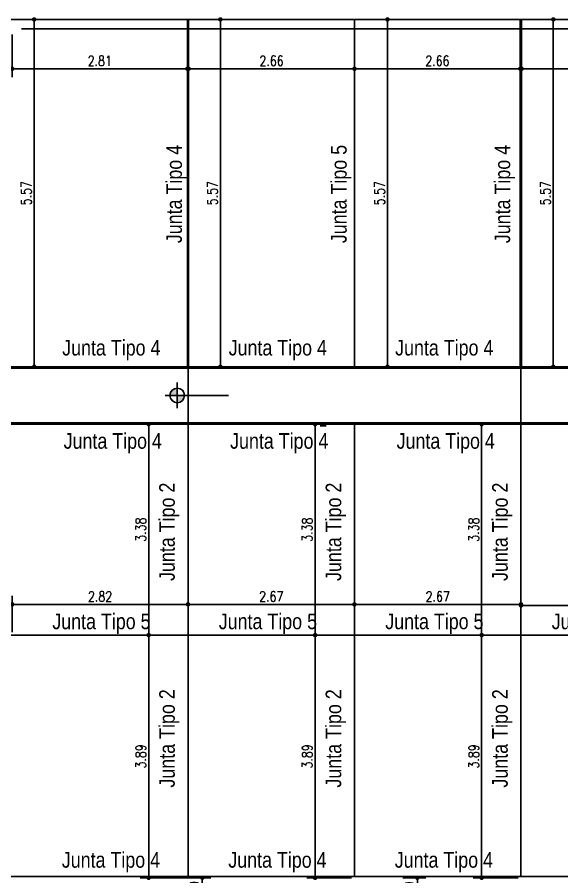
# Model space of a CAD drawing. Header units: millimetres. Extents: x 28448 to 57563, y -116865 to -58388.
# Drawn here: x 28827.1 to 28835.84, y -58457.19 to -58443.41 of the extents above; entities that cross this region are included whole.
import ezdxf

# ---------------------------------------------------------------- set-up
doc = ezdxf.new("R2010")
doc.units = ezdxf.units.MM
doc.header["$PDMODE"] = 35
doc.header["$PDSIZE"] = 0.5
doc.layers.get('DEFPOINTS').update_dxf_attribs({"color": 252, "lineweight": 5})
doc.layers.add('-PA-Nivel Cero', color=251, linetype='Continuous')
doc.layers.add('Proyecto de Pavimento', color=4, linetype='Continuous')
doc.styles.add('Angosta', font='romans.shx', dxfattribs={"width": 0.8})
doc.styles.add('ARIAL', font='ARIALN.TTF')
doc.dimstyles.new('JC_1@100', dxfattribs={"dimscale": 0.9, "dimtxt": 0.18, "dimasz": 0.08, "dimexe": 0.15, "dimexo": 0.05, "dimgap": 0.05, "dimtad": 1, "dimzin": 1, "dimdsep": 46, "dimtxsty": 'Angosta', "dimblk1": 'DOT', "dimblk2": 'DOT', "dimsah": 1, "dimcen": 0.09, "dimclrd": 2, "dimclre": 1, "dimclrt": 3, "dimaunit": 1, "dimadec": 3, "dimazin": 0, "dimtfac": 1.8, "dimtmove": 2, "dimatfit": 3, "dimldrblk": 'DOT', "dimfxl": 0.15, "dimtolj": 1, "dimtzin": 0, "dimarcsym": 0})

# ---------------------------------------------------------------- blocks, each defined once
blk = doc.blocks.new('A$C445B3242')
h = blk.add_hatch(color=256)
h.paths.add_polyline_path([(0.195, 0.389, 0.414214), (0, 0.195), (0.195, 0.195)])
h.paths.add_polyline_path([(0.195, 0, 0.414214), (0.389, 0.195), (0.195, 0.195)])
for p, q in [((0.197, 0.544), (0.197, -0.147)), ((0.195, 0.389), (0.195, 0)), ((-0.123, 0.194), (1.565, 0.194)), ((0, 0.195), (0.389, 0.195))]:
    blk.add_line(p, q)
blk.add_circle((0.195, 0.195), 0.195)
blk = doc.blocks.new('_Dot')
at = {"color": 0, "linetype": 'ByBlock', "lineweight": -2}
blk.add_line((-0.5, 0), (-1, 0), dxfattribs=at)
at = {"color": 0, "linetype": 'ByBlock', "const_width": 0.5}
blk.add_lwpolyline([(-0.25, 0, 1), (0.25, 0, 1)], format="xyb", close=True, dxfattribs=at)
blk = doc.blocks.new('*D635')
at = {"layer": 'DEFPOINTS', "color": 0, "transparency": 16777216}
for p in [(28837.854, -58452.838), (28835.183, -58453.313), (28837.854, -58453.313)]:
    blk.add_point(p, dxfattribs=at)
at = {"layer": 'Proyecto de Pavimento', "color": 1, "lineweight": -2, "transparency": 16777216}
for p, q in [((28835.183, -58453.268), (28835.183, -58452.703)), ((28837.854, -58453.268), (28837.854, -58452.703))]:
    blk.add_line(p, q, dxfattribs=at)
at = {"layer": 'Proyecto de Pavimento', "color": 2, "lineweight": -2, "transparency": 16777216}
blk.add_line((28835.255, -58452.838), (28837.782, -58452.838), dxfattribs=at)
at = {"layer": 'Proyecto de Pavimento', "color": 2, "lineweight": -2, "transparency": 16777216, "xscale": 0.072, "yscale": 0.072, "zscale": 0.072, "rotation": 180}
blk.add_blockref('_Dot', (28835.183, -58452.838), dxfattribs=at)
at = {"layer": 'Proyecto de Pavimento', "color": 2, "lineweight": -2, "transparency": 16777216, "xscale": 0.072, "yscale": 0.072, "zscale": 0.072}
blk.add_blockref('_Dot', (28837.854, -58452.838), dxfattribs=at)
at = {"layer": 'Proyecto de Pavimento', "color": 3, "transparency": 16777216, "insert": (28836.518, -58452.712), "char_height": 0.162, "attachment_point": 5, "style": 'Angosta'}
blk.add_mtext('\\A1;2.67', dxfattribs=at)
blk = doc.blocks.new('*D636')
at = {"layer": 'DEFPOINTS', "color": 0, "transparency": 16777216}
for p in [(28835.183, -58452.82), (28832.511, -58453.313), (28835.183, -58453.268)]:
    blk.add_point(p, dxfattribs=at)
at = {"layer": 'Proyecto de Pavimento', "color": 1, "lineweight": -2, "transparency": 16777216}
for p, q in [((28832.511, -58453.268), (28832.511, -58452.685)), ((28835.183, -58453.223), (28835.183, -58452.685))]:
    blk.add_line(p, q, dxfattribs=at)
at = {"layer": 'Proyecto de Pavimento', "color": 2, "lineweight": -2, "transparency": 16777216}
blk.add_line((28832.583, -58452.82), (28835.111, -58452.82), dxfattribs=at)
at = {"layer": 'Proyecto de Pavimento', "color": 2, "lineweight": -2, "transparency": 16777216, "xscale": 0.072, "yscale": 0.072, "zscale": 0.072, "rotation": 180}
blk.add_blockref('_Dot', (28832.511, -58452.82), dxfattribs=at)
at = {"layer": 'Proyecto de Pavimento', "color": 2, "lineweight": -2, "transparency": 16777216, "xscale": 0.072, "yscale": 0.072, "zscale": 0.072}
blk.add_blockref('_Dot', (28835.183, -58452.82), dxfattribs=at)
at = {"layer": 'Proyecto de Pavimento', "color": 3, "transparency": 16777216, "insert": (28833.847, -58452.694), "char_height": 0.162, "attachment_point": 5, "style": 'Angosta'}
blk.add_mtext('\\A1;2.67', dxfattribs=at)
blk = doc.blocks.new('*D637')
at = {"layer": 'DEFPOINTS', "color": 0, "transparency": 16777216}
for p in [(28832.511, -58452.82), (28829.84, -58453.313), (28832.511, -58453.313)]:
    blk.add_point(p, dxfattribs=at)
at = {"layer": 'Proyecto de Pavimento', "color": 1, "lineweight": -2, "transparency": 16777216}
for p, q in [((28829.84, -58453.268), (28829.84, -58452.685)), ((28832.511, -58453.268), (28832.511, -58452.685))]:
    blk.add_line(p, q, dxfattribs=at)
at = {"layer": 'Proyecto de Pavimento', "color": 2, "lineweight": -2, "transparency": 16777216}
blk.add_line((28829.912, -58452.82), (28832.439, -58452.82), dxfattribs=at)
at = {"layer": 'Proyecto de Pavimento', "color": 2, "lineweight": -2, "transparency": 16777216, "xscale": 0.072, "yscale": 0.072, "zscale": 0.072, "rotation": 180}
blk.add_blockref('_Dot', (28829.84, -58452.82), dxfattribs=at)
at = {"layer": 'Proyecto de Pavimento', "color": 2, "lineweight": -2, "transparency": 16777216, "xscale": 0.072, "yscale": 0.072, "zscale": 0.072}
blk.add_blockref('_Dot', (28832.511, -58452.82), dxfattribs=at)
at = {"layer": 'Proyecto de Pavimento', "color": 3, "transparency": 16777216, "insert": (28831.176, -58452.694), "char_height": 0.162, "attachment_point": 5, "style": 'Angosta'}
blk.add_mtext('\\A1;2.67', dxfattribs=at)
blk = doc.blocks.new('*D638')
at = {"layer": 'DEFPOINTS', "color": 0, "transparency": 16777216}
for p in [(28829.84, -58452.82), (28827.019, -58453.313), (28829.84, -58453.313)]:
    blk.add_point(p, dxfattribs=at)
at = {"layer": 'Proyecto de Pavimento', "color": 1, "lineweight": -2, "transparency": 16777216}
for p, q in [((28827.019, -58453.268), (28827.019, -58452.685)), ((28829.84, -58453.268), (28829.84, -58452.685))]:
    blk.add_line(p, q, dxfattribs=at)
at = {"layer": 'Proyecto de Pavimento', "color": 2, "lineweight": -2, "transparency": 16777216}
blk.add_line((28827.091, -58452.82), (28829.768, -58452.82), dxfattribs=at)
at = {"layer": 'Proyecto de Pavimento', "color": 2, "lineweight": -2, "transparency": 16777216, "xscale": 0.072, "yscale": 0.072, "zscale": 0.072, "rotation": 180}
blk.add_blockref('_Dot', (28827.019, -58452.82), dxfattribs=at)
at = {"layer": 'Proyecto de Pavimento', "color": 2, "lineweight": -2, "transparency": 16777216, "xscale": 0.072, "yscale": 0.072, "zscale": 0.072}
blk.add_blockref('_Dot', (28829.84, -58452.82), dxfattribs=at)
at = {"layer": 'Proyecto de Pavimento', "color": 3, "transparency": 16777216, "insert": (28828.429, -58452.694), "char_height": 0.162, "attachment_point": 5, "style": 'Angosta'}
blk.add_mtext('\\A1;2.82', dxfattribs=at)
blk = doc.blocks.new('*D675')
at = {"layer": 'DEFPOINTS', "color": 0, "transparency": 16777216}
for p in [(28829.84, -58453.313), (28829.209, -58457.204), (28829.84, -58457.204)]:
    blk.add_point(p, dxfattribs=at)
at = {"layer": 'Proyecto de Pavimento', "color": 1, "lineweight": -2, "transparency": 16777216}
for p, q in [((28829.795, -58453.313), (28829.074, -58453.313)), ((28829.795, -58457.204), (28829.074, -58457.204))]:
    blk.add_line(p, q, dxfattribs=at)
at = {"layer": 'Proyecto de Pavimento', "color": 2, "lineweight": -2, "transparency": 16777216}
blk.add_line((28829.209, -58453.385), (28829.209, -58457.132), dxfattribs=at)
at = {"layer": 'Proyecto de Pavimento', "color": 2, "lineweight": -2, "transparency": 16777216, "xscale": 0.072, "yscale": 0.072, "zscale": 0.072}
for p, rotation in [((28829.209, -58453.313), 90), ((28829.209, -58457.204), 270)]:
    blk.add_blockref('_Dot', p, dxfattribs=dict(at, rotation=rotation))
at = {"layer": 'Proyecto de Pavimento', "color": 3, "transparency": 16777216, "insert": (28829.083, -58455.258), "char_height": 0.162, "attachment_point": 5, "rotation": 90, "style": 'Angosta'}
blk.add_mtext('\\A1;3.89', dxfattribs=at)
blk = doc.blocks.new('*D676')
at = {"layer": 'DEFPOINTS', "color": 0, "transparency": 16777216}
for p in [(28829.84, -58449.931), (28829.209, -58453.313), (28829.84, -58453.313)]:
    blk.add_point(p, dxfattribs=at)
at = {"layer": 'Proyecto de Pavimento', "color": 1, "lineweight": -2, "transparency": 16777216}
for p, q in [((28829.795, -58449.931), (28829.074, -58449.931)), ((28829.795, -58453.313), (28829.074, -58453.313))]:
    blk.add_line(p, q, dxfattribs=at)
at = {"layer": 'Proyecto de Pavimento', "color": 2, "lineweight": -2, "transparency": 16777216}
blk.add_line((28829.209, -58450.003), (28829.209, -58453.241), dxfattribs=at)
at = {"layer": 'Proyecto de Pavimento', "color": 2, "lineweight": -2, "transparency": 16777216, "xscale": 0.072, "yscale": 0.072, "zscale": 0.072}
for p, rotation in [((28829.209, -58449.931), 90), ((28829.209, -58453.313), 270)]:
    blk.add_blockref('_Dot', p, dxfattribs=dict(at, rotation=rotation))
at = {"layer": 'Proyecto de Pavimento', "color": 3, "transparency": 16777216, "insert": (28829.083, -58451.622), "char_height": 0.162, "attachment_point": 5, "rotation": 90, "style": 'Angosta'}
blk.add_mtext('\\A1;3.38', dxfattribs=at)
blk = doc.blocks.new('*D677')
at = {"layer": 'DEFPOINTS', "color": 0, "transparency": 16777216}
for p in [(28832.511, -58453.313), (28831.88, -58457.204), (28832.511, -58457.204)]:
    blk.add_point(p, dxfattribs=at)
at = {"layer": 'Proyecto de Pavimento', "color": 1, "lineweight": -2, "transparency": 16777216}
for p, q in [((28832.466, -58453.313), (28831.745, -58453.313)), ((28832.466, -58457.204), (28831.745, -58457.204))]:
    blk.add_line(p, q, dxfattribs=at)
at = {"layer": 'Proyecto de Pavimento', "color": 2, "lineweight": -2, "transparency": 16777216}
blk.add_line((28831.88, -58453.385), (28831.88, -58457.132), dxfattribs=at)
at = {"layer": 'Proyecto de Pavimento', "color": 2, "lineweight": -2, "transparency": 16777216, "xscale": 0.072, "yscale": 0.072, "zscale": 0.072}
for p, rotation in [((28831.88, -58453.313), 90), ((28831.88, -58457.204), 270)]:
    blk.add_blockref('_Dot', p, dxfattribs=dict(at, rotation=rotation))
at = {"layer": 'Proyecto de Pavimento', "color": 3, "transparency": 16777216, "insert": (28831.754, -58455.258), "char_height": 0.162, "attachment_point": 5, "rotation": 90, "style": 'Angosta'}
blk.add_mtext('\\A1;3.89', dxfattribs=at)
blk = doc.blocks.new('*D678')
at = {"layer": 'DEFPOINTS', "color": 0, "transparency": 16777216}
for p in [(28832.511, -58449.931), (28831.88, -58453.313), (28832.511, -58453.313)]:
    blk.add_point(p, dxfattribs=at)
at = {"layer": 'Proyecto de Pavimento', "color": 1, "lineweight": -2, "transparency": 16777216}
for p, q in [((28832.466, -58449.931), (28831.745, -58449.931)), ((28832.466, -58453.313), (28831.745, -58453.313))]:
    blk.add_line(p, q, dxfattribs=at)
at = {"layer": 'Proyecto de Pavimento', "color": 2, "lineweight": -2, "transparency": 16777216}
blk.add_line((28831.88, -58450.003), (28831.88, -58453.241), dxfattribs=at)
at = {"layer": 'Proyecto de Pavimento', "color": 2, "lineweight": -2, "transparency": 16777216, "xscale": 0.072, "yscale": 0.072, "zscale": 0.072}
for p, rotation in [((28831.88, -58449.931), 90), ((28831.88, -58453.313), 270)]:
    blk.add_blockref('_Dot', p, dxfattribs=dict(at, rotation=rotation))
at = {"layer": 'Proyecto de Pavimento', "color": 3, "transparency": 16777216, "insert": (28831.754, -58451.622), "char_height": 0.162, "attachment_point": 5, "rotation": 90, "style": 'Angosta'}
blk.add_mtext('\\A1;3.38', dxfattribs=at)
blk = doc.blocks.new('*D679')
at = {"layer": 'DEFPOINTS', "color": 0, "transparency": 16777216}
for p in [(28835.183, -58453.313), (28834.552, -58457.204), (28835.183, -58457.204)]:
    blk.add_point(p, dxfattribs=at)
at = {"layer": 'Proyecto de Pavimento', "color": 1, "lineweight": -2, "transparency": 16777216}
for p, q in [((28835.138, -58453.313), (28834.417, -58453.313)), ((28835.138, -58457.204), (28834.417, -58457.204))]:
    blk.add_line(p, q, dxfattribs=at)
at = {"layer": 'Proyecto de Pavimento', "color": 2, "lineweight": -2, "transparency": 16777216}
blk.add_line((28834.552, -58453.385), (28834.552, -58457.132), dxfattribs=at)
at = {"layer": 'Proyecto de Pavimento', "color": 2, "lineweight": -2, "transparency": 16777216, "xscale": 0.072, "yscale": 0.072, "zscale": 0.072}
for p, rotation in [((28834.552, -58453.313), 90), ((28834.552, -58457.204), 270)]:
    blk.add_blockref('_Dot', p, dxfattribs=dict(at, rotation=rotation))
at = {"layer": 'Proyecto de Pavimento', "color": 3, "transparency": 16777216, "insert": (28834.426, -58455.258), "char_height": 0.162, "attachment_point": 5, "rotation": 90, "style": 'Angosta'}
blk.add_mtext('\\A1;3.89', dxfattribs=at)
blk = doc.blocks.new('*D680')
at = {"layer": 'DEFPOINTS', "color": 0, "transparency": 16777216}
for p in [(28835.183, -58449.931), (28834.552, -58453.313), (28835.183, -58453.313)]:
    blk.add_point(p, dxfattribs=at)
at = {"layer": 'Proyecto de Pavimento', "color": 1, "lineweight": -2, "transparency": 16777216}
for p, q in [((28835.138, -58449.931), (28834.417, -58449.931)), ((28835.138, -58453.313), (28834.417, -58453.313))]:
    blk.add_line(p, q, dxfattribs=at)
at = {"layer": 'Proyecto de Pavimento', "color": 2, "lineweight": -2, "transparency": 16777216}
blk.add_line((28834.552, -58450.003), (28834.552, -58453.241), dxfattribs=at)
at = {"layer": 'Proyecto de Pavimento', "color": 2, "lineweight": -2, "transparency": 16777216, "xscale": 0.072, "yscale": 0.072, "zscale": 0.072}
for p, rotation in [((28834.552, -58449.931), 90), ((28834.552, -58453.313), 270)]:
    blk.add_blockref('_Dot', p, dxfattribs=dict(at, rotation=rotation))
at = {"layer": 'Proyecto de Pavimento', "color": 3, "transparency": 16777216, "insert": (28834.426, -58451.622), "char_height": 0.162, "attachment_point": 5, "rotation": 90, "style": 'Angosta'}
blk.add_mtext('\\A1;3.38', dxfattribs=at)
blk = doc.blocks.new('*D762')
at = {"layer": 'DEFPOINTS', "color": 0, "transparency": 16777216}
for p in [(28829.71, -58457.204), (28829.711, -58457.694), (28830.069, -58457.694)]:
    blk.add_point(p, dxfattribs=at)
at = {"layer": 'Proyecto de Pavimento', "color": 1, "lineweight": -2, "transparency": 16777216}
for p, q in [((28829.755, -58457.204), (28830.204, -58457.204)), ((28829.756, -58457.694), (28830.204, -58457.694))]:
    blk.add_line(p, q, dxfattribs=at)
at = {"layer": 'Proyecto de Pavimento', "color": 2, "lineweight": -2, "transparency": 16777216}
blk.add_line((28830.069, -58457.276), (28830.069, -58457.622), dxfattribs=at)
at = {"layer": 'Proyecto de Pavimento', "color": 2, "lineweight": -2, "transparency": 16777216, "xscale": 0.072, "yscale": 0.072, "zscale": 0.072}
for p, rotation in [((28830.069, -58457.204), 90), ((28830.069, -58457.694), 270)]:
    blk.add_blockref('_Dot', p, dxfattribs=dict(at, rotation=rotation))
at = {"layer": 'Proyecto de Pavimento', "color": 3, "transparency": 16777216, "insert": (28829.943, -58457.449), "char_height": 0.162, "attachment_point": 5, "rotation": 90, "style": 'Angosta'}
blk.add_mtext('\\A1;0.49', dxfattribs=at)
blk = doc.blocks.new('*D766')
at = {"layer": 'DEFPOINTS', "color": 0, "transparency": 16777216}
for p in [(28833.243, -58457.204), (28833.243, -58457.698), (28833.52, -58457.698)]:
    blk.add_point(p, dxfattribs=at)
at = {"layer": 'Proyecto de Pavimento', "color": 1, "lineweight": -2, "transparency": 16777216}
for p, q in [((28833.288, -58457.204), (28833.655, -58457.204)), ((28833.288, -58457.698), (28833.655, -58457.698))]:
    blk.add_line(p, q, dxfattribs=at)
at = {"layer": 'Proyecto de Pavimento', "color": 2, "lineweight": -2, "transparency": 16777216}
blk.add_line((28833.52, -58457.276), (28833.52, -58457.626), dxfattribs=at)
at = {"layer": 'Proyecto de Pavimento', "color": 2, "lineweight": -2, "transparency": 16777216, "xscale": 0.072, "yscale": 0.072, "zscale": 0.072}
for p, rotation in [((28833.52, -58457.204), 90), ((28833.52, -58457.698), 270)]:
    blk.add_blockref('_Dot', p, dxfattribs=dict(at, rotation=rotation))
at = {"layer": 'Proyecto de Pavimento', "color": 3, "transparency": 16777216, "insert": (28833.394, -58457.451), "char_height": 0.162, "attachment_point": 5, "rotation": 90, "style": 'Angosta'}
blk.add_mtext('\\A1;0.49', dxfattribs=at)
blk = doc.blocks.new('*D785')
at = {"layer": 'DEFPOINTS', "color": 0, "transparency": 16777216}
for p in [(28829.83, -58443.591), (28827.019, -58443.636), (28829.83, -58444.232)]:
    blk.add_point(p, dxfattribs=at)
at = {"layer": 'Proyecto de Pavimento', "color": 1, "lineweight": -2, "transparency": 16777216}
for p, q in [((28827.019, -58443.681), (28827.019, -58444.367)), ((28829.83, -58443.636), (28829.83, -58444.367))]:
    blk.add_line(p, q, dxfattribs=at)
at = {"layer": 'Proyecto de Pavimento', "color": 2, "lineweight": -2, "transparency": 16777216}
blk.add_line((28827.091, -58444.232), (28829.758, -58444.232), dxfattribs=at)
at = {"layer": 'Proyecto de Pavimento', "color": 2, "lineweight": -2, "transparency": 16777216, "xscale": 0.072, "yscale": 0.072, "zscale": 0.072, "rotation": 180}
blk.add_blockref('_Dot', (28827.019, -58444.232), dxfattribs=at)
at = {"layer": 'Proyecto de Pavimento', "color": 2, "lineweight": -2, "transparency": 16777216, "xscale": 0.072, "yscale": 0.072, "zscale": 0.072}
blk.add_blockref('_Dot', (28829.83, -58444.232), dxfattribs=at)
at = {"layer": 'Proyecto de Pavimento', "color": 3, "transparency": 16777216, "insert": (28828.424, -58444.106), "char_height": 0.162, "attachment_point": 5, "style": 'Angosta'}
blk.add_mtext('\\A1;2.81', dxfattribs=at)
blk = doc.blocks.new('*D786')
at = {"layer": 'DEFPOINTS', "color": 0, "transparency": 16777216}
for p in [(28829.85, -58443.591), (28832.511, -58443.591), (28832.511, -58444.232)]:
    blk.add_point(p, dxfattribs=at)
at = {"layer": 'Proyecto de Pavimento', "color": 1, "lineweight": -2, "transparency": 16777216}
for p, q in [((28829.85, -58443.636), (28829.85, -58444.367)), ((28832.511, -58443.636), (28832.511, -58444.367))]:
    blk.add_line(p, q, dxfattribs=at)
at = {"layer": 'Proyecto de Pavimento', "color": 2, "lineweight": -2, "transparency": 16777216}
blk.add_line((28829.922, -58444.232), (28832.439, -58444.232), dxfattribs=at)
at = {"layer": 'Proyecto de Pavimento', "color": 2, "lineweight": -2, "transparency": 16777216, "xscale": 0.072, "yscale": 0.072, "zscale": 0.072, "rotation": 180}
blk.add_blockref('_Dot', (28829.85, -58444.232), dxfattribs=at)
at = {"layer": 'Proyecto de Pavimento', "color": 2, "lineweight": -2, "transparency": 16777216, "xscale": 0.072, "yscale": 0.072, "zscale": 0.072}
blk.add_blockref('_Dot', (28832.511, -58444.232), dxfattribs=at)
at = {"layer": 'Proyecto de Pavimento', "color": 3, "transparency": 16777216, "insert": (28831.181, -58444.106), "char_height": 0.162, "attachment_point": 5, "style": 'Angosta'}
blk.add_mtext('\\A1;2.66', dxfattribs=at)
blk = doc.blocks.new('*D787')
at = {"layer": 'DEFPOINTS', "color": 0, "transparency": 16777216}
for p in [(28835.173, -58443.591), (28832.511, -58443.636), (28835.173, -58444.232)]:
    blk.add_point(p, dxfattribs=at)
at = {"layer": 'Proyecto de Pavimento', "color": 1, "lineweight": -2, "transparency": 16777216}
for p, q in [((28832.511, -58443.681), (28832.511, -58444.367)), ((28835.173, -58443.636), (28835.173, -58444.367))]:
    blk.add_line(p, q, dxfattribs=at)
at = {"layer": 'Proyecto de Pavimento', "color": 2, "lineweight": -2, "transparency": 16777216}
blk.add_line((28832.583, -58444.232), (28835.101, -58444.232), dxfattribs=at)
at = {"layer": 'Proyecto de Pavimento', "color": 2, "lineweight": -2, "transparency": 16777216, "xscale": 0.072, "yscale": 0.072, "zscale": 0.072, "rotation": 180}
blk.add_blockref('_Dot', (28832.511, -58444.232), dxfattribs=at)
at = {"layer": 'Proyecto de Pavimento', "color": 2, "lineweight": -2, "transparency": 16777216, "xscale": 0.072, "yscale": 0.072, "zscale": 0.072}
blk.add_blockref('_Dot', (28835.173, -58444.232), dxfattribs=at)
at = {"layer": 'Proyecto de Pavimento', "color": 3, "transparency": 16777216, "insert": (28833.842, -58444.106), "char_height": 0.162, "attachment_point": 5, "style": 'Angosta'}
blk.add_mtext('\\A1;2.66', dxfattribs=at)
blk = doc.blocks.new('*D788')
at = {"layer": 'DEFPOINTS', "color": 0, "transparency": 16777216}
for p in [(28835.193, -58443.591), (28837.854, -58443.591), (28837.854, -58444.232)]:
    blk.add_point(p, dxfattribs=at)
at = {"layer": 'Proyecto de Pavimento', "color": 1, "lineweight": -2, "transparency": 16777216}
for p, q in [((28835.193, -58443.636), (28835.193, -58444.367)), ((28837.854, -58443.636), (28837.854, -58444.367))]:
    blk.add_line(p, q, dxfattribs=at)
at = {"layer": 'Proyecto de Pavimento', "color": 2, "lineweight": -2, "transparency": 16777216}
blk.add_line((28835.265, -58444.232), (28837.782, -58444.232), dxfattribs=at)
at = {"layer": 'Proyecto de Pavimento', "color": 2, "lineweight": -2, "transparency": 16777216, "xscale": 0.072, "yscale": 0.072, "zscale": 0.072, "rotation": 180}
blk.add_blockref('_Dot', (28835.193, -58444.232), dxfattribs=at)
at = {"layer": 'Proyecto de Pavimento', "color": 2, "lineweight": -2, "transparency": 16777216, "xscale": 0.072, "yscale": 0.072, "zscale": 0.072}
blk.add_blockref('_Dot', (28837.854, -58444.232), dxfattribs=at)
at = {"layer": 'Proyecto de Pavimento', "color": 3, "transparency": 16777216, "insert": (28836.523, -58444.106), "char_height": 0.162, "attachment_point": 5, "style": 'Angosta'}
blk.add_mtext('\\A1;2.66', dxfattribs=at)
blk = doc.blocks.new('*D802')
at = {"layer": 'DEFPOINTS', "color": 0, "transparency": 16777216}
for p in [(28826.843, -58443.441), (28826.993, -58449.011), (28827.372, -58449.011)]:
    blk.add_point(p, dxfattribs=at)
at = {"layer": 'Proyecto de Pavimento', "color": 1, "lineweight": -2, "transparency": 16777216}
for p, q in [((28826.888, -58443.441), (28827.507, -58443.441)), ((28827.038, -58449.011), (28827.507, -58449.011))]:
    blk.add_line(p, q, dxfattribs=at)
at = {"layer": 'Proyecto de Pavimento', "color": 2, "lineweight": -2, "transparency": 16777216}
blk.add_line((28827.372, -58443.513), (28827.372, -58448.939), dxfattribs=at)
at = {"layer": 'Proyecto de Pavimento', "color": 2, "lineweight": -2, "transparency": 16777216, "xscale": 0.072, "yscale": 0.072, "zscale": 0.072}
for p, rotation in [((28827.372, -58443.441), 90), ((28827.372, -58449.011), 270)]:
    blk.add_blockref('_Dot', p, dxfattribs=dict(at, rotation=rotation))
at = {"layer": 'Proyecto de Pavimento', "color": 3, "transparency": 16777216, "insert": (28827.246, -58446.226), "char_height": 0.162, "attachment_point": 5, "rotation": 90, "style": 'Angosta'}
blk.add_mtext('\\A1;5.57', dxfattribs=at)
blk = doc.blocks.new('*D803')
at = {"layer": 'DEFPOINTS', "color": 0, "transparency": 16777216}
for p in [(28829.83, -58443.441), (28829.98, -58449.011), (28830.359, -58449.011)]:
    blk.add_point(p, dxfattribs=at)
at = {"layer": 'Proyecto de Pavimento', "color": 1, "lineweight": -2, "transparency": 16777216}
for p, q in [((28829.875, -58443.441), (28830.494, -58443.441)), ((28830.025, -58449.011), (28830.494, -58449.011))]:
    blk.add_line(p, q, dxfattribs=at)
at = {"layer": 'Proyecto de Pavimento', "color": 2, "lineweight": -2, "transparency": 16777216}
blk.add_line((28830.359, -58443.513), (28830.359, -58448.939), dxfattribs=at)
at = {"layer": 'Proyecto de Pavimento', "color": 2, "lineweight": -2, "transparency": 16777216, "xscale": 0.072, "yscale": 0.072, "zscale": 0.072}
for p, rotation in [((28830.359, -58443.441), 90), ((28830.359, -58449.011), 270)]:
    blk.add_blockref('_Dot', p, dxfattribs=dict(at, rotation=rotation))
at = {"layer": 'Proyecto de Pavimento', "color": 3, "transparency": 16777216, "insert": (28830.233, -58446.226), "char_height": 0.162, "attachment_point": 5, "rotation": 90, "style": 'Angosta'}
blk.add_mtext('\\A1;5.57', dxfattribs=at)
blk = doc.blocks.new('*D804')
at = {"layer": 'DEFPOINTS', "color": 0, "transparency": 16777216}
for p in [(28832.511, -58443.441), (28832.661, -58449.011), (28833.041, -58449.011)]:
    blk.add_point(p, dxfattribs=at)
at = {"layer": 'Proyecto de Pavimento', "color": 1, "lineweight": -2, "transparency": 16777216}
for p, q in [((28832.556, -58443.441), (28833.176, -58443.441)), ((28832.706, -58449.011), (28833.176, -58449.011))]:
    blk.add_line(p, q, dxfattribs=at)
at = {"layer": 'Proyecto de Pavimento', "color": 2, "lineweight": -2, "transparency": 16777216}
blk.add_line((28833.041, -58443.513), (28833.041, -58448.939), dxfattribs=at)
at = {"layer": 'Proyecto de Pavimento', "color": 2, "lineweight": -2, "transparency": 16777216, "xscale": 0.072, "yscale": 0.072, "zscale": 0.072}
for p, rotation in [((28833.041, -58443.441), 90), ((28833.041, -58449.011), 270)]:
    blk.add_blockref('_Dot', p, dxfattribs=dict(at, rotation=rotation))
at = {"layer": 'Proyecto de Pavimento', "color": 3, "transparency": 16777216, "insert": (28832.915, -58446.226), "char_height": 0.162, "attachment_point": 5, "rotation": 90, "style": 'Angosta'}
blk.add_mtext('\\A1;5.57', dxfattribs=at)
blk = doc.blocks.new('*D805')
at = {"layer": 'DEFPOINTS', "color": 0, "transparency": 16777216}
for p in [(28835.173, -58443.441), (28835.323, -58449.011), (28835.702, -58449.011)]:
    blk.add_point(p, dxfattribs=at)
at = {"layer": 'Proyecto de Pavimento', "color": 1, "lineweight": -2, "transparency": 16777216}
for p, q in [((28835.218, -58443.441), (28835.837, -58443.441)), ((28835.368, -58449.011), (28835.837, -58449.011))]:
    blk.add_line(p, q, dxfattribs=at)
at = {"layer": 'Proyecto de Pavimento', "color": 2, "lineweight": -2, "transparency": 16777216}
blk.add_line((28835.702, -58443.513), (28835.702, -58448.939), dxfattribs=at)
at = {"layer": 'Proyecto de Pavimento', "color": 2, "lineweight": -2, "transparency": 16777216, "xscale": 0.072, "yscale": 0.072, "zscale": 0.072}
for p, rotation in [((28835.702, -58443.441), 90), ((28835.702, -58449.011), 270)]:
    blk.add_blockref('_Dot', p, dxfattribs=dict(at, rotation=rotation))
at = {"layer": 'Proyecto de Pavimento', "color": 3, "transparency": 16777216, "insert": (28835.576, -58446.226), "char_height": 0.162, "attachment_point": 5, "rotation": 90, "style": 'Angosta'}
blk.add_mtext('\\A1;5.57', dxfattribs=at)

msp = doc.modelspace()

# ---------------------------------------------------------------- linework, layer by layer
at = {"layer": '-PA-Nivel Cero'}
msp.add_line((28831.9621, -58449.9574), (28832.0551, -58449.9575), dxfattribs=at)
at = {"layer": 'Proyecto de Pavimento', "color": 6}
for p, q in [((28808.0935, -58449.0108), (28854.7469, -58449.0108)), ((28808.0935, -58449.0308), (28854.7469, -58449.0308)), ((28807.9407, -58449.9108), (28854.027, -58449.9108)), ((28807.9407, -58449.9308), (28854.0366, -58449.9308))]:
    msp.add_line(p, q, dxfattribs=at)
at = {"layer": 'Proyecto de Pavimento'}
for points in [[(28854.0318, -58443.4414), (28827.1431, -58443.4414)], [(28853.8818, -58443.5914), (28827.1687, -58443.5914)]]:
    msp.add_lwpolyline(points, dxfattribs=at)
at = {"layer": 'Proyecto de Pavimento', "color": 6}
for points in [[(28829.83, -58443.4414), (28829.83, -58449.0108)], [(28829.85, -58443.4414), (28829.85, -58449.0108)], [(28835.1726, -58443.4414), (28835.1726, -58449.0108)], [(28835.1926, -58443.4414), (28835.1926, -58449.0108)], [(28790.9412, -58457.1836), (28848.5433, -58457.1836)]]:
    msp.add_lwpolyline(points, dxfattribs=at)
at = {"layer": 'Proyecto de Pavimento', "color": 7}
for points in [[(28832.5113, -58443.4414), (28832.5113, -58449.0208)], [(28790.9212, -58453.3133), (28854.0318, -58453.3133)]]:
    msp.add_lwpolyline(points, dxfattribs=at)
at = {"layer": 'Proyecto de Pavimento', "color": 3}
for points in [[(28829.84, -58449.0108), (28829.84, -58457.1836)], [(28835.1826, -58449.0108), (28835.1826, -58449.9308)], [(28832.5113, -58449.9208), (28832.5113, -58457.1836)], [(28835.1826, -58449.9308), (28835.1826, -58457.1836)]]:
    msp.add_lwpolyline(points, dxfattribs=at)

# ---------------------------------------------------------------- block references
at = {"layer": 'Proyecto de Pavimento', "xscale": 0.6000000000931323, "yscale": 0.6000000000931323, "zscale": 0.6000000000931323}
msp.add_blockref('A$C445B3242', (28829.55, -58449.5873, -499.7917), dxfattribs=at)

# ---------------------------------------------------------------- texts
at = {"layer": 'Proyecto de Pavimento', "color": 0, "style": 'ARIAL'}
for s, p in [('Junta Tipo 4', (28829.7417, -58447.029)), ('Junta Tipo 5', (28832.3857, -58447.029)), ('Junta Tipo 4', (28835.0097, -58447.029)), ('Junta Tipo 2', (28829.6277, -58452.4446)), ('Junta Tipo 2', (28832.299, -58452.4446)), ('Junta Tipo 2', (28834.9703, -58452.4446)), ('Junta Tipo 2', (28829.6277, -58455.7578)), ('Junta Tipo 2', (28832.299, -58455.7578)), ('Junta Tipo 2', (28834.9703, -58455.7578))]:
    msp.add_text(s, height=0.25, rotation=90, dxfattribs=at).set_placement(p)
for s, p in [('Junta Tipo 4', (28827.8215, -58448.8297)), ('Junta Tipo 4', (28830.4928, -58448.8297)), ('Junta Tipo 4', (28833.1641, -58448.8297)), ('Junta Tipo 4', (28827.8447, -58450.3249)), ('Junta Tipo 4', (28830.516, -58450.3249)), ('Junta Tipo 4', (28833.1873, -58450.3249)), ('Junta Tipo 5', (28827.6626, -58453.2181)), ('Junta Tipo 5', (28830.3339, -58453.2181)), ('Junta Tipo 5', (28833.0052, -58453.2181)), ('Junta Tipo 5', (28835.6765, -58453.2181)), ('Junta Tipo 4', (28827.8154, -58457.0425)), ('Junta Tipo 4', (28830.4867, -58457.0425)), ('Junta Tipo 4', (28833.158, -58457.0425))]:
    msp.add_text(s, height=0.25, dxfattribs=at).set_placement(p)

# ---------------------------------------------------------------- dimensions: what is measured, and where the dimension line sits
at = {"layer": 'Proyecto de Pavimento'}
for base, p1, p2, picture, middle in [((28827.3724, -58449.0108), (28826.8431, -58443.4414), (28826.9931, -58449.0108), '*D802', (28827.2464, -58446.2261)), ((28830.3593, -58449.0108), (28829.83, -58443.4414), (28829.98, -58449.0108), '*D803', (28830.2333, -58446.2261)), ((28833.0406, -58449.0108), (28832.5113, -58443.4414), (28832.6613, -58449.0108), '*D804', (28832.9146, -58446.2261)), ((28835.7019, -58449.0108), (28835.1726, -58443.4414), (28835.3226, -58449.0108), '*D805', (28835.5759, -58446.2261)), ((28829.2091, -58453.3133), (28829.84, -58449.9308), (28829.84, -58453.3133), '*D676', (28829.0831, -58451.6221)), ((28831.8804, -58453.3133), (28832.5113, -58449.9308), (28832.5113, -58453.3133), '*D678', (28831.7544, -58451.6221)), ((28834.5518, -58453.3133), (28835.1826, -58449.9308), (28835.1826, -58453.3133), '*D680', (28834.4258, -58451.6221)), ((28829.2091, -58457.2036), (28829.84, -58453.3133), (28829.84, -58457.2036), '*D675', (28829.0831, -58455.2585)), ((28831.8804, -58457.2036), (28832.5113, -58453.3133), (28832.5113, -58457.2036), '*D677', (28831.7544, -58455.2585)), ((28834.5518, -58457.2036), (28835.1826, -58453.3133), (28835.1826, -58457.2036), '*D679', (28834.4258, -58455.2585)), ((28830.0689, -58457.6936), (28829.7103, -58457.2036), (28829.7107, -58457.6936), '*D762', (28829.9429, -58457.4486)), ((28833.5199, -58457.6977), (28833.2427, -58457.2036), (28833.243, -58457.6977), '*D766', (28833.3939, -58457.4506))]:
    dim = msp.add_linear_dim(base=base, p1=p1, p2=p2, angle=90, dimstyle='JC_1@100', dxfattribs=at)
    dim.commit()
    dim.dimension.update_dxf_attribs({"geometry": picture, "text_midpoint": middle})
for base, p1, p2, picture, middle in [((28829.83, -58444.2324), (28827.0187, -58443.6364), (28829.83, -58443.5914), '*D785', (28828.4243, -58444.1064)), ((28832.5113, -58444.2324), (28829.85, -58443.5914), (28832.5113, -58443.5914), '*D786', (28831.1806, -58444.1064)), ((28835.1726, -58444.2324), (28832.5113, -58443.6364), (28835.1726, -58443.5914), '*D787', (28833.8419, -58444.1064)), ((28837.8539, -58444.2324), (28835.1926, -58443.5914), (28837.8539, -58443.5914), '*D788', (28836.5233, -58444.1064)), ((28829.84, -58452.8198), (28827.0187, -58453.3133), (28829.84, -58453.3133), '*D638', (28828.4293, -58452.6938)), ((28832.5113, -58452.8198), (28829.84, -58453.3133), (28832.5113, -58453.3133), '*D637', (28831.1756, -58452.6938)), ((28835.1826, -58452.8198), (28832.5113, -58453.3133), (28835.1826, -58453.2683), '*D636', (28833.8469, -58452.6938)), ((28837.8539, -58452.8378), (28835.1826, -58453.3133), (28837.8539, -58453.3133), '*D635', (28836.5183, -58452.7118))]:
    dim = msp.add_linear_dim(base=base, p1=p1, p2=p2, dimstyle='JC_1@100', dxfattribs=at)
    dim.commit()
    dim.dimension.update_dxf_attribs({"geometry": picture, "text_midpoint": middle})

doc.saveas('drawing.dxf')
